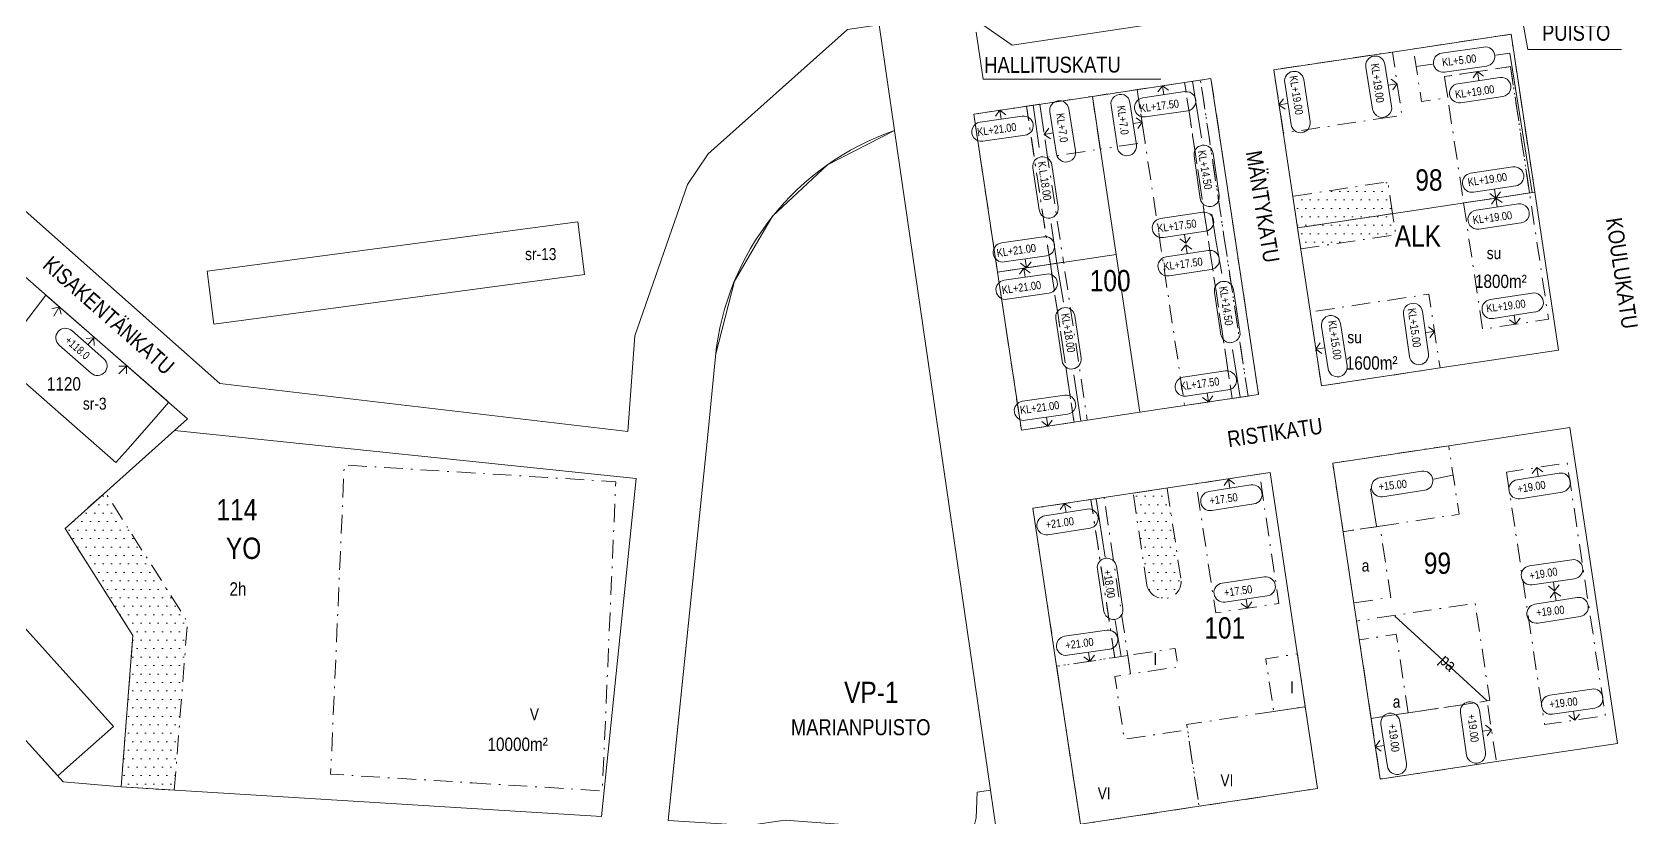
# Model space of a CAD drawing. Header units: metres. Extents: x 24485995 to 24488038, y 6819999 to 6822001.
# Drawn here: x 24486255.8 to 24486556.8, y 6820603.3 to 6820750.6 of the extents above; entities that cross this region are included whole.
import ezdxf

# ---------------------------------------------------------------- set-up
doc = ezdxf.new("R2010")
doc.units = ezdxf.units.M
for name, pattern in [('k10020', [0]), ('k10040', [10.3, 3.5, -1.5, 0.3, -1.5, 3.5]), ('K10271', [0]), ('k10vi1', [0]), ('Osoitus_AK', [0])]:
    doc.linetypes.add(name, pattern=pattern)
for name, color, linetype, lineweight in [('AK_AsemakaavaTeksti_Kadun_puistonnimi', 7, 'Continuous', 0), ('AK_AsemakaavaTeksti_Korttelinumero', 7, 'Continuous', 0), ('AK_AsemakaavaViiva_Kaupunginosan_raja', 7, 'Continuous', 0), ('AK_Kaavamerkinta_Kayttotarkoitusalue', 7, 'Continuous', 0), ('AK_KayttotarkoitusSymboliViiva_Virkistysalueen_kuvio_murtoviiva', 7, 'Continuous', 0), ('AK_KayttotarkoitusViiva', 7, 'Continuous', 0), ('AK_MuuAsemakaavaTeksti_Alueenosan_kayttotarkoitus', 7, 'Continuous', 0), ('AK_MuuAsemakaavaTeksti_Erityismaarays', 7, 'Continuous', 0), ('AK_MuuAsemakaavaViiva_alueenosan_raja', 7, 'Continuous', 0), ('AK_MuuAsemakaavaViiva_Merkinnan_Kohdistusnuoli', 7, 'Continuous', 0), ('AK_RakennusalaTeksti_Huoneistomaara', 7, 'Continuous', 0), ('AK_RakennusalaTeksti_Kerrosala_tai_luku', 7, 'Continuous', 0), ('AK_RakennusalaTeksti_Rakennusoikeus', 7, 'Continuous', 0), ('AK_RakennusalaViiva_Maanalaisen_tilan_viiva', 7, 'Continuous', 0), ('AK_RakennusalaViiva_Rakennusalan_raja__I_', 7, 'Continuous', 0), ('AK_RakentaminenSymboli_Rajaan_kiinni_nuoli', 7, 'Continuous', 0), ('AK_RakentaminenTeksti_Korkeusmerkinta', 7, 'Continuous', 0), ('AK_RakentaminenTeksti_Korkeusmerkinta_ja_soikio', 7, 'Continuous', 0), ('AK_RakentaminenTeksti_Korkeusmerkinta_ja_soikio_ja_nuoli', 7, 'Continuous', 0), ('AK_YmparistoAlue_Istutettava_alue', 7, 'Continuous', 0)]:
    doc.layers.add(name, color=color, linetype=linetype, lineweight=lineweight)
doc.styles.add('ArialNarrow', font='ARIALN.TTF')

# ---------------------------------------------------------------- blocks, each defined once
blk = doc.blocks.new('AKP43')
at = {"layer": 'AK_RakentaminenTeksti_Korkeusmerkinta_ja_soikio', "color": 7, "linetype": 'Continuous', "lineweight": 13}
for p, q in [((4, 1.8), (-4, 1.8)), ((-4, -1.8), (4, -1.8))]:
    blk.add_line(p, q, dxfattribs=at)
for centre, start, end in [((-4, 0), 90, 270), ((4, 0), 270, 90)]:
    blk.add_arc(centre, 1.8, start, end, dxfattribs=at)
blk = doc.blocks.new('NUOLI1')
at = {"layer": 'AK_RakentaminenSymboli_Rajaan_kiinni_nuoli', "color": 7, "linetype": 'Continuous', "lineweight": 0}
for p, q in [((0, 0), (-1, 1)), ((0, 2), (0, 0)), ((0, 0), (1, 1))]:
    blk.add_line(p, q, dxfattribs=at)

msp = doc.modelspace()

# ---------------------------------------------------------------- hatches: boundary and pattern name
at = {"layer": 'AK_YmparistoAlue_Istutettava_alue', "linetype": 'Continuous', "lineweight": 0}
h = msp.add_hatch(dxfattribs=at)
h.set_pattern_fill('DOTS', style=0)
h.paths.add_polyline_path([(24486510.79, 6820716.58), (24486509.9, 6820722.52), (24486492.09, 6820719.83), (24486492.99, 6820713.9)], flags=0)
h = msp.add_hatch(dxfattribs=at)
h.set_pattern_fill('DOTS', style=0)
h.paths.add_polyline_path([(24486511.38, 6820712.62), (24486510.79, 6820716.58), (24486492.99, 6820713.9), (24486493.59, 6820709.95)], flags=0)
h = msp.add_hatch(dxfattribs=at)
h.set_pattern_fill('DOTS', style=0)
h.paths.add_polyline_path([(24486284.94, 6820640.05), (24486269.53, 6820664.3), (24486261.99, 6820657.52), (24486274.71, 6820637.5), (24486272.88, 6820614.07), (24486272.86, 6820613.87), (24486272.49, 6820609.09), (24486282.47, 6820608.47), (24486282.84, 6820613.26)], flags=0)
h = msp.add_hatch(dxfattribs=at)
h.set_pattern_fill('DOTS', style=0)
h.paths.add_polyline_path([(24486466.33, 6820644.81), (24486466.43, 6820644.76), (24486466.52, 6820644.71), (24486466.63, 6820644.66), (24486466.73, 6820644.62), (24486466.84, 6820644.58), (24486466.94, 6820644.54), (24486467.06, 6820644.51), (24486467.17, 6820644.48), (24486467.27, 6820644.46), (24486467.39, 6820644.44), (24486467.5, 6820644.42), (24486467.61, 6820644.41), (24486467.73, 6820644.4), (24486467.84, 6820644.4), (24486467.95, 6820644.39), (24486468.07, 6820644.4), (24486468.18, 6820644.4), (24486468.29, 6820644.42), (24486468.41, 6820644.43), (24486468.51, 6820644.45), (24486468.63, 6820644.47), (24486468.74, 6820644.5), (24486468.84, 6820644.53), (24486468.95, 6820644.56), (24486469.06, 6820644.6), (24486469.16, 6820644.64), (24486469.27, 6820644.69), (24486469.37, 6820644.74), (24486469.47, 6820644.79), (24486469.57, 6820644.84), (24486469.67, 6820644.9), (24486469.77, 6820644.96), (24486469.86, 6820645.03), (24486469.95, 6820645.1), (24486470.03, 6820645.17), (24486470.12, 6820645.25), (24486470.2, 6820645.32), (24486470.28, 6820645.4), (24486470.35, 6820645.49), (24486470.43, 6820645.57), (24486470.5, 6820645.66), (24486470.57, 6820645.75), (24486470.63, 6820645.85), (24486470.69, 6820645.94), (24486470.75, 6820646.04), (24486470.81, 6820646.14), (24486470.86, 6820646.24), (24486470.9, 6820646.34), (24486470.95, 6820646.45), (24486470.99, 6820646.55), (24486471.02, 6820646.66), (24486471.05, 6820646.77), (24486471.09, 6820646.88), (24486471.11, 6820646.99), (24486471.14, 6820647.1), (24486471.15, 6820647.21), (24486471.16, 6820647.32), (24486471.17, 6820647.44), (24486471.18, 6820647.55), (24486471.18, 6820647.66), (24486468.55, 6820665.12), (24486462.16, 6820664.16), (24486464.74, 6820646.93), (24486464.78, 6820646.82), (24486464.8, 6820646.71), (24486464.84, 6820646.6), (24486464.87, 6820646.49), (24486464.92, 6820646.39), (24486464.96, 6820646.29), (24486465.01, 6820646.18), (24486465.06, 6820646.08), (24486465.12, 6820645.98), (24486465.18, 6820645.89), (24486465.25, 6820645.79), (24486465.31, 6820645.7), (24486465.38, 6820645.61), (24486465.45, 6820645.53), (24486465.53, 6820645.44), (24486465.61, 6820645.36), (24486465.69, 6820645.28), (24486465.77, 6820645.2), (24486465.86, 6820645.13), (24486465.95, 6820645.06), (24486466.04, 6820644.99), (24486466.13, 6820644.93), (24486466.23, 6820644.87)], flags=0)

# ---------------------------------------------------------------- linework, layer by layer
at = {"layer": 'AK_AsemakaavaViiva_Kaupunginosan_raja', "linetype": 'k10020', "lineweight": 9, "flags": 128}
for points in [[(24486414.58, 6820751.95), (24486417.45, 6820732.15)], [(24486435.41, 6820608.45), (24486417.45, 6820732.15)], [(24486439.35, 6820581.34), (24486435.41, 6820608.45)]]:
    msp.add_lwpolyline(points, dxfattribs=at)
at = {"layer": 'AK_KayttotarkoitusSymboliViiva_Virkistysalueen_kuvio_murtoviiva', "linetype": 'k10vi1', "lineweight": 9, "flags": 128}
for points in [[(24486219.66, 6820754.3), (24486220.18, 6820747.55), (24486290.98, 6820684.72), (24486367.44, 6820675.74), (24486368.79, 6820693.69), (24486378.65, 6820722.03), (24486382.51, 6820727.81), (24486408.64, 6820751.09), (24486414.58, 6820751.95), (24486414.06, 6820755.49), (24486403.9, 6820825.5), (24486256.79, 6820803.48), (24486221.32, 6820759.63)], [(24486378.03, 6820602.6), (24486390, 6820601.86), (24486396.93, 6820602.87), (24486429.52, 6820600.41), (24486432.42, 6820602.03), (24486432.75, 6820603.28), (24486432.94, 6820608.09), (24486435.41, 6820608.45), (24486417.45, 6820732.15), (24486404.88, 6820725.75), (24486394.61, 6820716.08), (24486387.44, 6820703.93), (24486383.95, 6820690.26), (24486383.9, 6820689.77), (24486382.39, 6820674.48), (24486375.34, 6820605.77)]]:
    msp.add_lwpolyline(points, dxfattribs=at)
at = {"layer": 'AK_KayttotarkoitusViiva', "linetype": 'Continuous', "lineweight": 20, "flags": 128}
for points in [[(24486256.79, 6820803.48), (24486219.43, 6820757.29), (24486220.18, 6820747.55), (24486290.98, 6820684.72), (24486367.44, 6820675.74), (24486368.79, 6820693.69), (24486378.65, 6820722.03), (24486382.51, 6820727.81), (24486408.64, 6820751.09), (24486414.58, 6820751.95), (24486414.06, 6820755.49), (24486403.9, 6820825.5), (24486256.79, 6820803.48)], [(24486419.27, 6820821.93), (24486429.31, 6820755.22), (24486439.47, 6820748.15), (24486529.74, 6820761.73), (24486529.43, 6820763.83)], [(24486492.99, 6820713.9), (24486488.53, 6820743.55), (24486510.76, 6820746.87), (24486532.99, 6820750.21), (24486537.45, 6820720.59)], [(24486463.45, 6820679.32), (24486485.68, 6820682.67), (24486481.22, 6820712.29), (24486476.76, 6820741.9), (24486454.53, 6820738.56)], [(24486436.76, 6820705.6), (24486432.3, 6820735.21), (24486454.53, 6820738.56)], [(24486458.99, 6820708.94), (24486454.53, 6820738.56)], [(24486417.45, 6820732.15), (24486435.41, 6820608.45), (24486432.94, 6820608.09), (24486432.75, 6820603.28)], [(24486282.5, 6820675.94), (24486284.92, 6820678.11), (24486256.57, 6820702.93), (24486234, 6820722.7)], [(24486537.45, 6820720.59), (24486515.22, 6820717.25), (24486492.99, 6820713.9)], [(24486537.45, 6820720.59), (24486541.9, 6820690.98), (24486519.68, 6820687.63), (24486497.45, 6820684.29), (24486492.99, 6820713.9)], [(24486458.99, 6820708.94), (24486436.76, 6820705.6)], [(24486463.45, 6820679.32), (24486458.99, 6820708.94)], [(24486463.45, 6820679.32), (24486441.22, 6820675.98), (24486436.76, 6820705.6)], [(24486272.49, 6820609.09), (24486261.63, 6820610.07), (24486255.27, 6820617.12), (24486235.54, 6820638.99), (24486227.77, 6820647.6), (24486226.28, 6820646.26), (24486218.24, 6820655.17), (24486219.73, 6820656.51), (24486217.05, 6820659.48), (24486198.96, 6820679.53), (24486196.28, 6820682.5), (24486194.8, 6820681.16), (24486189.44, 6820687.1), (24486190.92, 6820688.44), (24486182.35, 6820697.94)], [(24486429.52, 6820600.41), (24486396.93, 6820602.87), (24486390, 6820601.86), (24486375.03, 6820602.78), (24486382.39, 6820674.48), (24486383.9, 6820689.77)], [(24486282.5, 6820675.94), (24486261.99, 6820657.53), (24486274.71, 6820637.5), (24486272.49, 6820609.09)], [(24486282.5, 6820675.94), (24486369.05, 6820666.92), (24486362.55, 6820603.55), (24486272.49, 6820609.09)], [(24486504.04, 6820640.18), (24486508.49, 6820610.56), (24486530.72, 6820613.91), (24486552.95, 6820617.25), (24486548.5, 6820646.87), (24486544.04, 6820676.48), (24486521.31, 6820673.06), (24486499.58, 6820669.79), (24486504.04, 6820640.18)], [(24486447.83, 6820631.72), (24486452.29, 6820602.1), (24486474.52, 6820605.45), (24486496.75, 6820608.79), (24486492.29, 6820638.41), (24486487.83, 6820668.03), (24486443.37, 6820661.34), (24486447.83, 6820631.72)]]:
    msp.add_lwpolyline(points, dxfattribs=at)
at = {"layer": 'AK_KayttotarkoitusViiva', "linetype": 'Continuous', "lineweight": 20}
msp.add_arc((24486433.66, 6820684.85), 50, 108.916, 174.3595, dxfattribs=at)
at = {"layer": 'AK_MuuAsemakaavaViiva_alueenosan_raja', "linetype": 'k10040', "lineweight": 5, "flags": 128}
for points in [[(24486532.9, 6820744.13), (24486536.46, 6820720.44), (24486537.45, 6820720.59), (24486532.99, 6820750.21), (24486532, 6820750.06), (24486519.64, 6820748.2), (24486514.72, 6820747.46), (24486516.21, 6820737.57), (24486521.13, 6820738.31), (24486520.53, 6820742.27), (24486532.9, 6820744.13)], [(24486508.12, 6820734.34), (24486512.55, 6820735), (24486512.25, 6820736.98), (24486510.76, 6820746.87), (24486506.33, 6820746.2), (24486488.53, 6820743.55), (24486490.32, 6820731.68), (24486508.12, 6820734.34)], [(24486483.7, 6820682.37), (24486479.24, 6820711.99), (24486476.28, 6820731.71), (24486474.79, 6820741.6), (24486471.82, 6820741.16), (24486473.31, 6820731.27), (24486476.28, 6820711.54), (24486480.73, 6820681.93), (24486483.7, 6820682.37)], [(24486471.82, 6820741.16), (24486474.79, 6820741.6)], [(24486479.24, 6820711.99), (24486483.7, 6820682.37), (24486485.68, 6820682.67), (24486481.22, 6820712.29), (24486476.76, 6820741.9), (24486474.79, 6820741.6), (24486476.28, 6820731.71), (24486479.24, 6820711.99)], [(24486524.1, 6820718.58), (24486536.46, 6820720.44), (24486532.9, 6820744.13), (24486520.53, 6820742.27), (24486521.13, 6820738.31), (24486524.1, 6820718.58)], [(24486454.53, 6820738.56), (24486456.02, 6820728.67), (24486464.41, 6820729.93), (24486462.92, 6820739.82), (24486454.53, 6820738.56)], [(24486462.92, 6820739.82), (24486464.41, 6820729.93), (24486467.38, 6820710.2), (24486471.83, 6820680.59), (24486480.73, 6820681.93), (24486476.28, 6820711.54), (24486473.31, 6820731.27), (24486471.82, 6820741.16), (24486462.92, 6820739.82)], [(24486446.65, 6820707.08), (24486442.19, 6820736.7), (24486432.3, 6820735.21), (24486436.76, 6820705.6), (24486446.65, 6820707.08)], [(24486446.65, 6820707.08), (24486449.12, 6820707.45), (24486446.15, 6820727.18), (24486444.66, 6820737.07), (24486442.19, 6820736.7), (24486446.65, 6820707.08)], [(24486442.19, 6820736.7), (24486444.66, 6820737.07)], [(24486444.66, 6820737.07), (24486446.15, 6820727.18), (24486456.02, 6820728.67), (24486454.53, 6820738.56), (24486444.66, 6820737.07)], [(24486456.02, 6820728.67), (24486454.53, 6820738.56)], [(24486510.79, 6820716.58), (24486509.9, 6820722.52), (24486492.1, 6820719.84)], [(24486492.99, 6820713.9), (24486492.1, 6820719.84)], [(24486524.1, 6820718.58), (24486527.66, 6820694.9), (24486540.02, 6820696.76), (24486536.46, 6820720.44), (24486524.1, 6820718.58)], [(24486510.79, 6820716.58), (24486492.99, 6820713.9)], [(24486493.59, 6820709.95), (24486511.39, 6820712.63), (24486510.79, 6820716.58)], [(24486493.59, 6820709.95), (24486492.99, 6820713.9)], [(24486446.65, 6820707.08), (24486436.76, 6820705.6), (24486441.22, 6820675.98), (24486451.11, 6820677.47), (24486446.65, 6820707.08)], [(24486451.11, 6820677.47), (24486453.58, 6820677.84), (24486449.12, 6820707.45), (24486446.65, 6820707.08), (24486451.11, 6820677.47)], [(24486449.12, 6820707.45), (24486446.65, 6820707.08)], [(24486497.45, 6820684.29), (24486519.68, 6820687.63), (24486517.59, 6820701.48), (24486510.57, 6820700.42), (24486495.36, 6820698.13), (24486497.45, 6820684.29)], [(24486483.7, 6820682.37), (24486480.73, 6820681.93)], [(24486453.58, 6820677.84), (24486451.11, 6820677.47)], [(24486508.44, 6820657.98), (24486523.25, 6820660.21), (24486521.31, 6820673.06), (24486499.58, 6820669.79), (24486501.51, 6820656.94), (24486508.44, 6820657.98)], [(24486338.32, 6820609.85), (24486362.68, 6820608.35), (24486363.67, 6820630.9), (24486364.43, 6820648.25), (24486365.22, 6820666.31), (24486314.31, 6820669.44), (24486313.48, 6820650.49), (24486312.72, 6820633.13), (24486311.77, 6820611.48), (24486338.32, 6820609.85)], [(24486532.15, 6820668.12), (24486535.64, 6820644.93), (24486539.28, 6820620.76), (24486550.65, 6820622.47), (24486547.01, 6820646.64), (24486543.52, 6820669.83), (24486532.15, 6820668.12)], [(24486485.85, 6820667.73), (24486473.99, 6820665.94), (24486477.64, 6820641.72), (24486489.5, 6820643.5), (24486485.85, 6820667.73)], [(24486282.47, 6820608.48), (24486272.49, 6820609.09), (24486272.86, 6820613.88), (24486272.88, 6820614.08), (24486274.71, 6820637.5), (24486261.99, 6820657.53), (24486269.54, 6820664.3)], [(24486282.47, 6820608.48), (24486282.84, 6820613.26), (24486284.94, 6820640.05), (24486269.54, 6820664.3)], [(24486454.25, 6820662.97), (24486456.72, 6820663.35)], [(24486458.71, 6820633.36), (24486461.16, 6820633.73), (24486456.72, 6820663.35), (24486454.25, 6820662.97), (24486458.71, 6820633.36)], [(24486462.16, 6820664.16), (24486468.55, 6820665.13)], [(24486464.75, 6820646.92), (24486462.16, 6820664.16)], [(24486468.55, 6820665.13), (24486471.18, 6820647.66)], [(24486458.71, 6820633.36), (24486454.25, 6820662.97), (24486443.37, 6820661.34), (24486447.83, 6820631.72), (24486458.21, 6820633.28), (24486458.71, 6820633.36)], [(24486458.71, 6820633.36), (24486454.25, 6820662.97)], [(24486501.51, 6820656.94), (24486503.52, 6820643.59), (24486510.45, 6820644.63), (24486508.44, 6820657.98), (24486501.51, 6820656.94)], [(24486528.52, 6820625.2), (24486529.01, 6820625.28), (24486526.27, 6820643.52), (24486504.04, 6820640.18), (24486504.56, 6820636.67)], [(24486506.78, 6820621.93), (24486513.7, 6820622.97), (24486511.49, 6820637.71), (24486504.56, 6820636.67), (24486506.78, 6820621.93)], [(24486461.16, 6820633.73), (24486458.71, 6820633.36), (24486458.21, 6820633.28), (24486447.83, 6820631.72), (24486450.13, 6820616.44), (24486452.29, 6820602.1), (24486474.52, 6820605.45), (24486472.36, 6820619.79), (24486460.51, 6820618.01), (24486458.74, 6820629.82), (24486461.68, 6820630.27), (24486461.16, 6820633.73)], [(24486461.16, 6820633.73), (24486458.71, 6820633.36)], [(24486461.16, 6820633.73), (24486461.68, 6820630.27), (24486470.58, 6820631.6), (24486470.06, 6820635.07), (24486466.6, 6820634.54), (24486461.16, 6820633.73)], [(24486494.44, 6820624.12), (24486492.95, 6820634.01), (24486487.02, 6820633.12), (24486488.51, 6820623.23), (24486494.44, 6820624.12)], [(24486513.7, 6820622.97), (24486506.78, 6820621.93), (24486508.49, 6820610.56), (24486515.41, 6820611.6), (24486530.23, 6820613.83), (24486528.52, 6820625.2), (24486513.7, 6820622.97)], [(24486513.7, 6820622.97), (24486528.52, 6820625.2)], [(24486488.51, 6820623.23), (24486472.21, 6820620.78), (24486472.36, 6820619.79), (24486474.52, 6820605.45), (24486496.75, 6820608.79), (24486494.44, 6820624.12), (24486488.51, 6820623.23)]]:
    msp.add_lwpolyline(points, dxfattribs=at)
at = {"layer": 'AK_MuuAsemakaavaViiva_alueenosan_raja', "linetype": 'k10040', "lineweight": 5}
msp.add_arc((24486467.92, 6820647.65), 3.26, 192.863, 0.1735, dxfattribs=at)
at = {"layer": 'AK_MuuAsemakaavaViiva_Merkinnan_Kohdistusnuoli', "linetype": 'Osoitus_AK', "lineweight": 5, "flags": 128}
for points in [[(24486553.68, 6820747.33), (24486536.15, 6820747.33), (24486533.2, 6820763.59)], [(24486467.35, 6820741.77), (24486434.07, 6820741.76), (24486432.74, 6820750.58)], [(24486444.56, 6820728.95), (24486443.43, 6820736.89)], [(24486446.79, 6820714.72), (24486447.88, 6820707.27)], [(24486449.1, 6820699.96), (24486447.88, 6820707.27)], [(24486451.06, 6820686.34), (24486452.34, 6820677.65)]]:
    msp.add_lwpolyline(points, dxfattribs=at)
at = {"layer": 'AK_MuuAsemakaavaViiva_Merkinnan_Kohdistusnuoli', "linetype": 'Osoitus_AK', "lineweight": 5, "elevation": 0, "flags": 128}
for points in [[(24486518.26, 6820744.61), (24486515.2, 6820744.17)], [(24486530.14, 6820746.3), (24486532.74, 6820746.68)], [(24486532.74, 6820746.68), (24486536.95, 6820720.52)], [(24486474.95, 6820730.76), (24486473.3, 6820741.38)], [(24486476.94, 6820716.49), (24486477.66, 6820711.57)], [(24486478.77, 6820705.34), (24486477.66, 6820711.57)], [(24486480.76, 6820691.08), (24486482.22, 6820682.15)], [(24486518.51, 6820666.81), (24486522.05, 6820667.54)], [(24486506.66, 6820664.97), (24486507.76, 6820657.96)], [(24486456.93, 6820652.16), (24486455.25, 6820663.05)], [(24486458.79, 6820640.31), (24486459.93, 6820633.54)]]:
    msp.add_lwpolyline(points, dxfattribs=at)
at = {"layer": 'AK_RakennusalaViiva_Maanalaisen_tilan_viiva', "linetype": 'Continuous', "lineweight": 5, "flags": 128}
msp.add_lwpolyline([(24486511.19, 6820641.13), (24486528.52, 6820625.2)], dxfattribs=at)
at = {"layer": 'AK_RakennusalaViiva_Rakennusalan_raja__I_', "linetype": 'K10271', "lineweight": 9, "flags": 128}
for points in [[(24486359.37, 6820705.13), (24486358.08, 6820715.05), (24486288.61, 6820705.76), (24486289.87, 6820695.84), (24486359.37, 6820705.13)], [(24486257.42, 6820700), (24486251.99, 6820692.93), (24486249.27, 6820689.38), (24486271.53, 6820669.9), (24486273.75, 6820672.43), (24486279.04, 6820678.47), (24486281.41, 6820681.18), (24486281.04, 6820681.51), (24486258.42, 6820701.31), (24486257.42, 6820700)], [(24486245.94, 6820648.28), (24486235.54, 6820638.99), (24486255.27, 6820617.12), (24486260.66, 6820611.15), (24486263.03, 6820613.26), (24486271.06, 6820620.44), (24486245.94, 6820648.28)]]:
    msp.add_lwpolyline(points, dxfattribs=at)
at = {"layer": 'AK_RakentaminenTeksti_Korkeusmerkinta_ja_soikio_ja_nuoli', "linetype": 'Continuous', "lineweight": 5, "elevation": 0, "flags": 128}
for points in [[(24486510.62, 6820736.71), (24486509.34, 6820744.61)], [(24486505.78, 6820744.03), (24486507.06, 6820736.13)], [(24486511.66, 6820740.93), (24486510.51, 6820741.76)], [(24486509.98, 6820740.66), (24486511.66, 6820740.93)], [(24486511.66, 6820740.93), (24486510.83, 6820739.78)], [(24486533.33, 6820725.33), (24486525.42, 6820724.15)], [(24486525.96, 6820720.59), (24486533.87, 6820721.77)], [(24486529.91, 6820721.18), (24486530.17, 6820719.5)], [(24486530.17, 6820719.5), (24486531.01, 6820720.64)], [(24486534.37, 6820718.39), (24486526.45, 6820717.24)], [(24486530.17, 6820719.5), (24486529.03, 6820720.34)], [(24486530.17, 6820719.5), (24486529.32, 6820718.36)], [(24486530.17, 6820719.5), (24486531.3, 6820718.65)], [(24486530.41, 6820717.82), (24486530.17, 6820719.5)], [(24486526.97, 6820713.68), (24486534.89, 6820714.83)], [(24486512.83, 6820697.72), (24486513.96, 6820689.8)], [(24486517.52, 6820690.3), (24486516.4, 6820698.22)], [(24486497.47, 6820695.39), (24486498.7, 6820687.49)], [(24486502.26, 6820688.04), (24486501.03, 6820695.95)], [(24486516.96, 6820694.26), (24486518.64, 6820694.5)], [(24486518.64, 6820694.5), (24486517.51, 6820695.35)], [(24486518.64, 6820694.5), (24486517.79, 6820693.37)], [(24486496.41, 6820691.18), (24486497.24, 6820692.32)], [(24486498.09, 6820691.44), (24486496.41, 6820691.18)], [(24486496.41, 6820691.18), (24486497.55, 6820690.35)]]:
    msp.add_lwpolyline(points, dxfattribs=at)
at = {"layer": 'AK_RakentaminenTeksti_Korkeusmerkinta_ja_soikio_ja_nuoli', "linetype": 'Continuous', "lineweight": 5, "flags": 128}
for points in [[(24486495.34, 6820733.82), (24486494.14, 6820741.72)], [(24486530.92, 6820742.1), (24486523.01, 6820740.93)], [(24486526.72, 6820743.2), (24486525.87, 6820742.06)], [(24486526.72, 6820743.2), (24486527.85, 6820742.35)], [(24486526.96, 6820741.52), (24486526.72, 6820743.2)], [(24486471.87, 6820739.44), (24486463.96, 6820738.27)], [(24486467.67, 6820740.53), (24486466.82, 6820739.4)], [(24486467.67, 6820740.53), (24486468.8, 6820739.69)], [(24486467.91, 6820738.85), (24486467.67, 6820740.53)], [(24486490.58, 6820741.18), (24486491.78, 6820733.27)], [(24486437.2, 6820735.95), (24486436.35, 6820734.82)], [(24486437.2, 6820735.95), (24486438.33, 6820735.1)], [(24486437.44, 6820734.27), (24486437.2, 6820735.95)], [(24486447.82, 6820727.75), (24486446.56, 6820735.65)], [(24486450.11, 6820736.22), (24486451.38, 6820728.32)], [(24486459.21, 6820728.96), (24486458.02, 6820736.87)], [(24486461.58, 6820737.4), (24486462.77, 6820729.49)], [(24486464.48, 6820734.7), (24486472.4, 6820735.87)], [(24486489.5, 6820736.97), (24486490.34, 6820738.11)], [(24486491.18, 6820737.23), (24486489.5, 6820736.97)], [(24486489.5, 6820736.97), (24486490.64, 6820736.13)], [(24486523.53, 6820737.37), (24486531.44, 6820738.54)], [(24486441.4, 6820734.83), (24486433.48, 6820733.7)], [(24486445.51, 6820731.43), (24486446.34, 6820732.58)], [(24486462.18, 6820733.45), (24486463.86, 6820733.7)], [(24486463.86, 6820733.7), (24486462.72, 6820734.54)], [(24486463.86, 6820733.7), (24486463.02, 6820732.56)], [(24486433.99, 6820730.13), (24486441.91, 6820731.27)], [(24486447.19, 6820731.7), (24486445.51, 6820731.43)], [(24486445.51, 6820731.43), (24486446.66, 6820730.61)], [(24486475.21, 6820716.84), (24486467.3, 6820715.65)], [(24486445.39, 6820712.23), (24486437.48, 6820711.08)], [(24486467.83, 6820712.09), (24486475.74, 6820713.28)], [(24486472.04, 6820711.01), (24486470.9, 6820711.85)], [(24486471.79, 6820712.69), (24486472.04, 6820711.01)], [(24486472.04, 6820711.01), (24486472.88, 6820712.14)], [(24486438, 6820707.52), (24486445.91, 6820708.67)], [(24486476.25, 6820709.67), (24486468.34, 6820708.46)], [(24486472.04, 6820710.75), (24486471.2, 6820709.61)], [(24486472.04, 6820710.75), (24486473.18, 6820709.91)], [(24486472.3, 6820709.07), (24486472.04, 6820710.75)], [(24486441.7, 6820706.34), (24486440.86, 6820705.2)], [(24486442.2, 6820706.41), (24486441.07, 6820707.26)], [(24486441.7, 6820706.34), (24486442.84, 6820705.5)], [(24486441.95, 6820704.66), (24486441.7, 6820706.34)], [(24486441.95, 6820708.1), (24486442.2, 6820706.41)], [(24486442.2, 6820706.41), (24486443.04, 6820707.55)], [(24486468.89, 6820704.9), (24486476.79, 6820706.11)], [(24486445.91, 6820705.25), (24486438, 6820704.07)], [(24486438.53, 6820700.51), (24486446.44, 6820701.68)], [(24486536.98, 6820701.68), (24486529.08, 6820700.45)], [(24486529.63, 6820696.9), (24486537.53, 6820698.13)], [(24486533.84, 6820695.83), (24486532.7, 6820696.67)], [(24486533.58, 6820697.51), (24486533.84, 6820695.83)], [(24486533.84, 6820695.83), (24486534.68, 6820696.97)], [(24486269.26, 6820689.36), (24486263.25, 6820694.64)], [(24486260.87, 6820691.93), (24486266.89, 6820686.66)], [(24486267.37, 6820693.28), (24486265.96, 6820693.18)], [(24486266.25, 6820692), (24486267.37, 6820693.28)], [(24486267.37, 6820693.28), (24486267.47, 6820691.87)], [(24486479.49, 6820687.07), (24486471.57, 6820685.94)], [(24486449.36, 6820682.54), (24486441.44, 6820681.39)], [(24486472.08, 6820682.37), (24486480, 6820683.51)], [(24486476.28, 6820681.26), (24486475.15, 6820682.1)], [(24486476.04, 6820682.94), (24486476.28, 6820681.26)], [(24486476.28, 6820681.26), (24486477.13, 6820682.39)], [(24486441.96, 6820677.83), (24486449.87, 6820678.98)], [(24486445.92, 6820678.41), (24486446.16, 6820676.72)], [(24486446.16, 6820676.72), (24486445.03, 6820677.57)], [(24486446.16, 6820676.72), (24486447.01, 6820677.86)], [(24486480.03, 6820666.76), (24486479.2, 6820665.61)], [(24486480.03, 6820666.76), (24486481.18, 6820665.93)], [(24486480.3, 6820665.08), (24486480.03, 6820666.76)], [(24486542.02, 6820667.92), (24486534.12, 6820666.67)], [(24486537.81, 6820668.97), (24486536.98, 6820667.83)], [(24486537.81, 6820668.97), (24486538.95, 6820668.14)], [(24486538.07, 6820667.29), (24486537.81, 6820668.97)], [(24486484.25, 6820665.71), (24486476.35, 6820664.45)], [(24486534.69, 6820663.11), (24486542.59, 6820664.36)], [(24486453.54, 6820661.18), (24486445.64, 6820659.93)], [(24486449.32, 6820662.23), (24486448.49, 6820661.09)], [(24486449.32, 6820662.23), (24486450.47, 6820661.4)], [(24486449.59, 6820660.55), (24486449.32, 6820662.23)], [(24486476.91, 6820660.9), (24486484.81, 6820662.15)], [(24486446.2, 6820656.37), (24486454.1, 6820657.62)], [(24486544.37, 6820651.68), (24486536.45, 6820650.53)], [(24486486.77, 6820648.45), (24486478.86, 6820647.3)], [(24486536.97, 6820646.97), (24486544.89, 6820648.12)], [(24486541.17, 6820645.86), (24486540.04, 6820646.71)], [(24486541.17, 6820645.66), (24486540.34, 6820644.51)], [(24486540.93, 6820647.54), (24486541.17, 6820645.86)], [(24486541.17, 6820645.86), (24486542.02, 6820647)], [(24486541.17, 6820645.66), (24486542.31, 6820644.83)], [(24486541.43, 6820643.98), (24486541.17, 6820645.66)], [(24486479.37, 6820643.74), (24486487.29, 6820644.89)], [(24486483.58, 6820642.63), (24486482.44, 6820643.48)], [(24486483.33, 6820644.32), (24486483.58, 6820642.63)], [(24486483.58, 6820642.63), (24486484.42, 6820643.77)], [(24486545.38, 6820644.6), (24486537.48, 6820643.35)], [(24486538.05, 6820639.8), (24486545.95, 6820641.05)], [(24486457.25, 6820638.48), (24486449.33, 6820637.33)], [(24486449.85, 6820633.76), (24486457.77, 6820634.91)], [(24486454.05, 6820632.66), (24486452.92, 6820633.5)], [(24486453.81, 6820634.34), (24486454.05, 6820632.66)], [(24486454.05, 6820632.66), (24486454.9, 6820633.79)], [(24486548.16, 6820627.43), (24486540.25, 6820626.28)], [(24486513.4, 6820613.49), (24486512.16, 6820621.39)], [(24486523.51, 6820622.99), (24486524.66, 6820615.07)], [(24486528.23, 6820615.59), (24486527.07, 6820623.5)], [(24486540.76, 6820622.72), (24486548.68, 6820623.87)], [(24486544.97, 6820621.61), (24486543.83, 6820622.46)], [(24486544.72, 6820623.29), (24486544.97, 6820621.61)], [(24486544.97, 6820621.61), (24486545.81, 6820622.74)], [(24486508.6, 6820620.83), (24486509.84, 6820612.93)], [(24486527.65, 6820619.55), (24486529.33, 6820619.79)], [(24486529.33, 6820619.79), (24486528.2, 6820620.64)], [(24486529.33, 6820619.79), (24486528.49, 6820618.66)], [(24486507.54, 6820616.62), (24486508.38, 6820617.76)], [(24486509.22, 6820616.88), (24486507.54, 6820616.62)], [(24486507.54, 6820616.62), (24486508.68, 6820615.79)]]:
    msp.add_lwpolyline(points, dxfattribs=at)
at = {"layer": 'AK_RakentaminenTeksti_Korkeusmerkinta_ja_soikio_ja_nuoli', "linetype": 'Continuous', "lineweight": 5}
for centre, start, end in [((24486492.36, 6820741.45), 8.6549, 188.6549), ((24486531.18, 6820740.32), 278.3796, 98.3796), ((24486459.8, 6820737.14), 8.5551, 188.5551), ((24486472.13, 6820737.65), 278.4059, 98.4059), ((24486523.27, 6820739.15), 98.3796, 278.3796), ((24486448.33, 6820735.94), 9.1146, 189.1146), ((24486464.22, 6820736.49), 98.4059, 278.4059), ((24486433.74, 6820731.92), 98.1632, 278.1632), ((24486441.66, 6820733.05), 278.1632, 98.1632), ((24486493.56, 6820733.54), 188.6549, 8.6549), ((24486449.6, 6820728.04), 189.1146, 9.1146), ((24486460.99, 6820729.22), 188.5551, 8.5551), ((24486525.69, 6820722.37, 0), 98.5469, 278.5469), ((24486533.6, 6820723.55, 0), 278.5469, 98.5469), ((24486467.56, 6820713.87), 98.5198, 278.5198), ((24486475.48, 6820715.06), 278.5198, 98.5198), ((24486445.65, 6820710.45), 278.2774, 98.2774), ((24486437.74, 6820709.3), 98.2774, 278.2774), ((24486476.52, 6820707.89), 278.706, 98.706), ((24486468.61, 6820706.68), 98.706, 278.706), ((24486438.26, 6820702.29), 98.4575, 278.4575), ((24486446.18, 6820703.47), 278.4575, 98.4575), ((24486514.61, 6820697.97, 0), 8.074, 188.074), ((24486529.35, 6820698.68), 98.8388, 278.8388), ((24486537.26, 6820699.9), 278.8388, 98.8388), ((24486499.25, 6820695.67, 0), 8.8345, 188.8345), ((24486262.06, 6820693.28), 48.7403, 228.7403), ((24486268.07, 6820688.01), 228.7403, 48.7403), ((24486500.48, 6820687.77, 0), 188.8345, 8.8345), ((24486515.74, 6820690.05, 0), 188.074, 8.074), ((24486441.7, 6820679.61), 98.2877, 278.2877), ((24486449.61, 6820680.76), 278.2877, 98.2877), ((24486534.4, 6820664.89), 99.0025, 279.0025), ((24486542.31, 6820666.14), 279.0025, 99.0025), ((24486476.63, 6820662.68), 99.0025, 279.0025), ((24486484.53, 6820663.93), 279.0025, 99.0025), ((24486453.82, 6820659.4), 279.0025, 99.0025), ((24486445.92, 6820658.15), 99.0025, 279.0025), ((24486544.63, 6820649.9), 278.2656, 98.2656), ((24486487.03, 6820646.67), 278.2656, 98.2656), ((24486536.71, 6820648.75), 98.2656, 278.2656), ((24486479.12, 6820645.52), 98.2656, 278.2656), ((24486537.76, 6820641.57), 99.0025, 279.0025), ((24486545.67, 6820642.83), 279.0025, 99.0025), ((24486449.59, 6820635.54), 98.2656, 278.2656), ((24486457.51, 6820636.69), 278.2656, 98.2656), ((24486548.42, 6820625.65), 278.2656, 98.2656), ((24486525.29, 6820623.24), 8.2755, 188.2755), ((24486540.5, 6820624.5), 98.2656, 278.2656), ((24486510.38, 6820621.11), 8.8966, 188.8966), ((24486526.44, 6820615.33), 188.2755, 8.2755), ((24486511.62, 6820613.21), 188.8966, 8.8966)]:
    msp.add_arc(centre, 1.8, start, end, dxfattribs=at)
for centre, major_axis, start_param, end_param in [((24486507.56, 6820744.32, 0), (-1.78, -0.29), 3.141593, 6.283185), ((24486508.84, 6820736.42, 0), (-1.78, -0.29), 0, 3.141593), ((24486534.63, 6820716.61, 0), (-1.78, -0.26), 1.570796, 4.712389), ((24486526.71, 6820715.46, 0), (-1.78, -0.26), 4.712389, 7.853982), ((24486471.83, 6820684.15), (1.78, 0.26), 1.570796, 4.712389), ((24486479.75, 6820685.29), (1.78, 0.26), 4.712389, 7.853982)]:
    msp.add_ellipse(centre, major_axis=major_axis, ratio=1, start_param=start_param, end_param=end_param, dxfattribs=at)

# ---------------------------------------------------------------- block references
at = {"layer": 'AK_RakentaminenSymboli_Rajaan_kiinni_nuoli', "color": 7, "lineweight": 0}
for p, rotation in [((24486260.89, 6820699.08), 150.2286111435808), ((24486273.49, 6820687.96), 135.0052824557847)]:
    msp.add_blockref('NUOLI1', p, dxfattribs=dict(at, rotation=rotation))
at = {"layer": 'AK_RakentaminenTeksti_Korkeusmerkinta_ja_soikio', "color": 7, "lineweight": 5}
for p, rotation in [((24486524.2, 6820745.46, 0), 8.130102354160055), ((24486475.95, 6820723.65), 98.20235424466546), ((24486445.75, 6820721.48), 98.5045792409253), ((24486479.8, 6820698.12), 98.78529871792443), ((24486450.04, 6820693.19), 98.50457924092166), ((24486512.59, 6820665.89, 0), 8.822971874276938), ((24486457.86, 6820646.23, 0), 278.8928944800614)]:
    msp.add_blockref('AKP43', p, dxfattribs=dict(at, rotation=rotation))

# ---------------------------------------------------------------- texts
at = {"layer": 'AK_AsemakaavaTeksti_Kadun_puistonnimi', "linetype": 'Continuous', "lineweight": 5, "style": 'ArialNarrow'}
for s, p in [('PUISTO', (24486538.81, 6820748.99)), ('MARIANPUISTO', (24486398.03, 6820618.78))]:
    msp.add_text(s, height=3, dxfattribs=at).set_placement(p)
for s, rotation, p in [('HALLITUSKATU', 0.1987, (24486434.27, 6820742.94)), ('MÄNTYKATU', 279.233, (24486483.28, 6820728.11)), ('KOULUKATU', 278.3879, (24486550.77, 6820715.57)), ('KISAKENTÄNKATU', 318.6153, (24486257.57, 6820706.59)), ('RISTIKATU', 8.2647, (24486480.08, 6820672.78))]:
    msp.add_text(s, height=3, rotation=rotation, dxfattribs=at).set_placement(p)
at = {"layer": 'AK_AsemakaavaTeksti_Korttelinumero', "linetype": 'Continuous', "lineweight": 5, "style": 'ArialNarrow'}
for s, p in [('98', (24486515.06, 6820720.88)), ('100', (24486454.04, 6820702.01)), ('114', (24486290.37, 6820659.05)), ('99', (24486516.65, 6820649.03)), ('101', (24486475.51, 6820636.9))]:
    msp.add_text(s, height=4, dxfattribs=at).set_placement(p)
at = {"layer": 'AK_Kaavamerkinta_Kayttotarkoitusalue', "linetype": 'Continuous', "lineweight": 0, "style": 'ArialNarrow'}
for s, p in [('ALK', (24486511.21, 6820710.37)), ('YO', (24486292.15, 6820651.83)), ('VP-1', (24486408.01, 6820624.8))]:
    msp.add_text(s, height=4, dxfattribs=at).set_placement(p)
at = {"layer": 'AK_MuuAsemakaavaTeksti_Alueenosan_kayttotarkoitus', "linetype": 'Continuous', "lineweight": 0, "style": 'ArialNarrow'}
for s, p in [('su', (24486528.44, 6820708.04)), ('su', (24486502.31, 6820692.28)), ('a', (24486505.01, 6820649.47)), ('a', (24486510.82, 6820623.94))]:
    msp.add_text(s, height=2.25, dxfattribs=at).set_placement(p)
at = {"layer": 'AK_MuuAsemakaavaTeksti_Erityismaarays', "linetype": 'Continuous', "lineweight": 0, "style": 'ArialNarrow'}
for s, p in [('sr-13', (24486348.21, 6820707.87)), ('sr-3', (24486265.33, 6820679.82))]:
    msp.add_text(s, height=2.25, dxfattribs=at).set_placement(p)
msp.add_text('pa', height=2.25, rotation=316.7417, dxfattribs=at).set_placement((24486519.4, 6820632.56))
at = {"layer": 'AK_RakennusalaTeksti_Huoneistomaara', "linetype": 'Continuous', "lineweight": 0, "style": 'ArialNarrow'}
msp.add_text('2h', height=2.5, dxfattribs=at).set_placement((24486292.81, 6820644.95))
at = {"layer": 'AK_RakennusalaTeksti_Kerrosala_tai_luku', "linetype": 'Continuous', "lineweight": 0, "style": 'ArialNarrow'}
for s, p in [('I', (24486465.95, 6820631.97)), ('I', (24486491.59, 6820626.61)), ('V', (24486349.1, 6820621.59)), ('VI', (24486478.53, 6820609.21)), ('VI', (24486455.53, 6820606.78))]:
    msp.add_text(s, height=2.25, dxfattribs=at).set_placement(p)
at = {"layer": 'AK_RakennusalaTeksti_Rakennusoikeus', "linetype": 'Continuous', "lineweight": 0, "style": 'ArialNarrow'}
for s, rotation, p in [('1800m²', 359.7263, (24486526.23, 6820702.65)), ('1600m²', 0.3751, (24486502.03, 6820687.29))]:
    msp.add_text(s, height=2.5, rotation=rotation, dxfattribs=at).set_placement(p)
for s, p in [('1120', (24486258.59, 6820683.4)), ('10000m²', (24486341.17, 6820615.83))]:
    msp.add_text(s, height=2.5, dxfattribs=at).set_placement(p)
at = {"layer": 'AK_RakentaminenTeksti_Korkeusmerkinta', "linetype": 'Continuous', "lineweight": 0, "style": 'ArialNarrow'}
for s, rotation, p in [('KL+19.00', 278.0638, (24486506.72, 6820744.62)), ('KL+5.00', 7.1506, (24486520.17, 6820744.17)), ('KL+19.00', 278.6969, (24486491.46, 6820742.33)), ('KL+19.00', 8.2503, (24486522.63, 6820738.14)), ('KL+7.0', 277.5579, (24486459.16, 6820736.73)), ('KL+17.50', 7.5605, (24486463.49, 6820735.53)), ('KL+21.00', 7.8355, (24486433.05, 6820731.11)), ('KL+7.0', 277.7321, (24486447.75, 6820735.29)), ('KL+14.50', 279.7859, (24486474.28, 6820728.3)), ('K.L.18.00', 278.6515, (24486444.29, 6820726.25)), ('KL+19.00', 8.2503, (24486525, 6820721.7)), ('KL+17.50', 7.5605, (24486466.79, 6820713.05)), ('KL+19.00', 7.3377, (24486525.92, 6820714.62)), ('KL+21.00', 7.8355, (24486436.71, 6820708.44)), ('KL+17.50', 7.5605, (24486467.93, 6820705.9)), ('KL+21.00', 7.8355, (24486437.67, 6820701.48)), ('KL+14.50', 278.6515, (24486478.31, 6820702.82)), ('KL+19.00', 7.3377, (24486528.45, 6820698.05)), ('KL+18.00', 279.213, (24486448.68, 6820697.75)), ('KL+15.00', 278.1446, (24486498.72, 6820696.42)), ('KL+15.00', 278.1446, (24486513.61, 6820698.73)), ('+118.0', 318.8387, (24486261.82, 6820692.6)), ('KL+17.50', 7.5605, (24486471.07, 6820683.44)), ('KL+21.00', 7.8355, (24486441.08, 6820678.96)), ('+15.00', 6.4451, (24486508.27, 6820664.62)), ('+19.00', 9.4079, (24486534.33, 6820664.18)), ('+17.50', 7.68, (24486476.59, 6820661.99)), ('+21.00', 7.597, (24486445.89, 6820657.5)), ('+18.00', 278.3421, (24486456.58, 6820649.67)), ('+19.00', 9.4079, (24486536.57, 6820647.91)), ('+17.50', 7.68, (24486479.32, 6820644.74)), ('+19.00', 6.3592, (24486537.81, 6820641.01)), ('+21.00', 7.597, (24486449.58, 6820634.88)), ('+19.00', 6.3592, (24486540.26, 6820623.83)), ('+19.00', 277.0966, (24486524.82, 6820622.66)), ('+19.00', 277.0966, (24486509.98, 6820620.83))]:
    msp.add_text(s, height=1.5, rotation=rotation, dxfattribs=at).set_placement(p)

doc.saveas('drawing.dxf')
